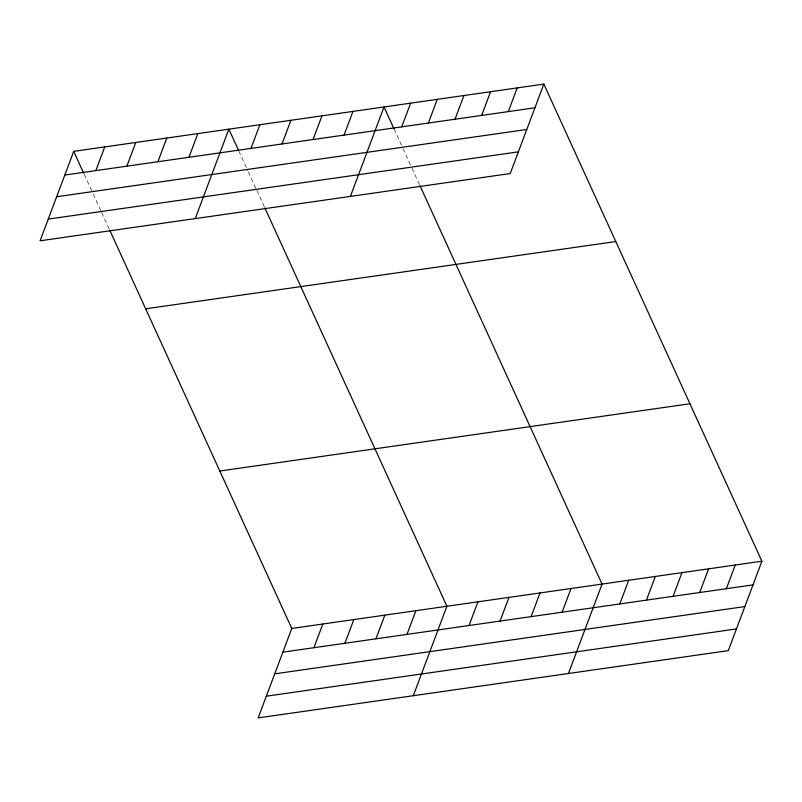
<?xml version="1.0" encoding="UTF-8"?>
<svg xmlns="http://www.w3.org/2000/svg" width="802" height="802" viewBox="0 0 802 802"><rect width="100%" height="100%" fill="white"/><g stroke="black" fill="none" stroke-linecap="round" stroke-linejoin="round"><path stroke-width="0.6" stroke-dasharray="4.01 3.01" d="M393.993 128.841L402.484 147.428M402.985 148.52L411.486 167.107M411.987 168.199L419.476 184.6M238.856 151.037L247.848 170.716M248.349 171.808L256.339 189.302M256.84 190.395L264.339 206.796M84.21 174.325L92.701 192.911M93.202 194.004L101.202 211.497M101.704 212.59L109.694 230.084"/><path stroke-width="1.2" d="M73.714 151.357L40.1 240.79L510.222 173.543L543.836 84.1L73.714 151.357L83.709 173.222M95.839 170.605L104.741 146.916M126.866 166.164L135.769 142.485M157.904 161.723L166.806 138.044M188.931 157.282L197.833 133.603M195.237 218.605L228.861 129.162L238.354 149.944M250.986 148.41L259.888 124.731M282.013 143.969L290.915 120.29M313.041 139.528L321.943 115.849M344.068 135.097L352.97 111.408M350.384 196.41L383.998 106.967L393.993 128.841M401.732 126.846L410.634 103.157M428.378 123.027L437.28 99.348M455.015 119.217L463.917 95.538M481.661 115.408L490.563 91.729M109.694 230.084L291.778 628.457L258.164 717.9L728.286 650.643L761.9 561.21L543.836 84.1M508.298 111.598L517.2 87.919M313.903 647.705L322.805 624.026M344.93 643.264L353.832 619.585M375.958 638.823L384.86 615.144M406.985 634.392L415.887 610.703M413.301 695.705L446.914 606.262L264.84 207.888M469.04 625.51L477.942 601.831M500.067 621.069L508.969 597.39M531.104 616.628L540.007 592.949M562.132 612.197L571.034 588.508M568.438 673.51L602.061 584.077L419.977 185.693M619.796 603.946L628.698 580.257M646.432 600.137L655.334 576.448M673.078 596.317L681.981 572.638M699.715 592.508L708.617 568.829M726.361 588.698L735.264 565.019M64.812 175.047L534.934 107.789M56.661 196.741L526.784 129.483M48.26 219.096L518.383 151.839M145.673 308.8L615.796 241.542M219.818 471.015L689.941 403.757M291.778 628.457L761.9 561.21M282.875 652.146L752.998 584.889M274.715 673.84L744.837 606.583M266.314 696.196L736.437 628.938"/></g></svg>
